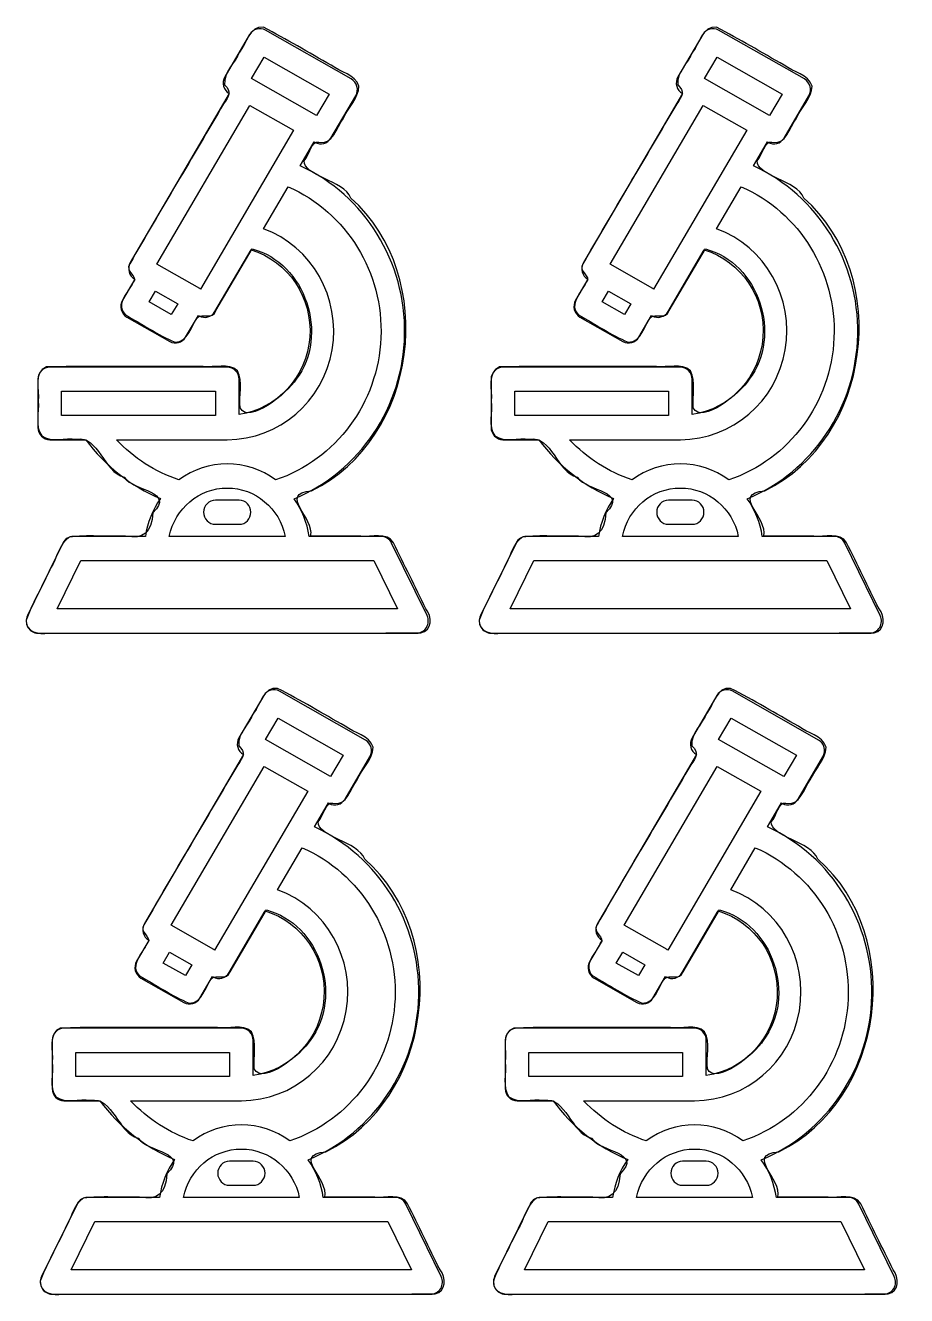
# Model space of a CAD drawing. Extents: x 9 to 547, y 9 to 398.
# Drawn here: x 278.7 to 411, y 8.6 to 199.2 of the extents above; entities that cross this region are included whole.
import ezdxf

# ---------------------------------------------------------------- set-up
doc = ezdxf.new("R2010")
doc.units = 0
doc.layers.add('Layer_1', color=7, linetype='CONTINUOUS')

msp = doc.modelspace()

# ---------------------------------------------------------------- linework, layer by layer
at = {"layer": 'Layer_1', "color": 7}
for points in [[(327.602653, 191.166568), (314.723115, 198.489393)], [(395.634138, 191.166568), (382.7546, 198.489393)], [(312.335732, 197.835596), (308.617211, 191.494303)], [(380.367216, 197.835596), (376.648695, 191.494303)], [(309.277142, 188.976603), (309.285744, 188.970934)], [(377.308627, 188.976603), (377.317229, 188.970934)], [(324.544932, 182.307576), (328.262581, 188.648868)], [(392.576417, 182.307576), (396.294066, 188.648868)], [(319.950102, 178.131442), (322.050768, 181.714444)], [(387.981587, 178.131442), (390.082252, 181.714444)], [(314.418504, 168.696356), (318.110827, 174.99436)], [(382.449989, 168.696356), (386.142311, 174.99436)], [(307.13264, 156.267431), (312.555509, 165.517006)], [(307.281626, 156.397024), (312.73261, 165.670991)], [(375.164125, 156.267431), (380.586994, 165.517006)], [(375.313111, 156.397024), (380.764095, 165.670991)], [(295.085584, 161.107085), (295.093909, 161.101415)], [(363.117069, 161.107085), (363.125393, 161.101415)], [(293.907037, 155.434642), (300.34685, 151.772351)], [(302.734233, 152.426148), (304.638473, 155.67427)], [(361.938522, 155.434642), (368.378334, 151.772351)], [(370.765718, 152.426148), (372.669958, 155.67427)], [(308.978891, 147.915193), (282.338664, 147.915193)], [(377.010376, 147.915193), (350.370149, 147.915193)], [(282.338664, 137.029239), (287.736172, 137.029239)], [(292.339129, 137.031393), (308.978817, 137.03094)], [(350.370149, 137.029239), (355.767657, 137.029239)], [(360.370614, 137.031393), (377.010301, 137.03094)], [(310.754825, 127.959307), (307.202805, 127.959307)], [(378.78631, 127.959307), (375.23429, 127.959307)], [(307.202805, 124.330665), (310.754825, 124.330665)], [(375.23429, 124.330665), (378.78631, 124.330665)], [(296.688648, 122.514615), (285.890685, 122.514615)], [(317.680219, 122.516316), (300.277414, 122.516316)], [(332.066949, 122.516316), (321.268982, 122.516316)], [(329.032782, 122.556906), (321.491251, 122.556906)], [(364.720133, 122.514615), (353.922169, 122.514615)], [(385.711703, 122.516316), (368.308899, 122.516316)], [(400.098433, 122.516316), (389.300467, 122.516316)], [(397.064267, 122.556906), (389.522736, 122.556906)], [(338.983673, 110.625867), (333.655641, 121.513522)], [(407.015158, 110.625867), (401.687126, 121.513522)], [(329.722523, 91.953969), (316.842986, 99.276795)], [(397.754008, 91.953969), (384.87447, 99.276795)], [(314.455602, 98.622997), (310.737081, 92.281704)], [(382.487087, 98.622997), (378.768566, 92.281704)], [(311.397012, 89.764005), (311.405615, 89.758335)], [(379.428497, 89.764005), (379.4371, 89.758335)], [(326.664802, 83.094977), (330.382452, 89.43627)], [(394.696287, 83.094977), (398.413936, 89.43627)], [(322.069972, 78.918844), (324.170638, 82.501845)], [(390.101457, 78.918844), (392.202123, 82.501845)], [(316.538375, 69.483757), (320.230697, 75.781762)], [(384.569859, 69.483757), (388.262182, 75.781762)], [(309.252511, 57.054832), (314.675379, 66.304408)], [(309.401497, 57.184426), (314.852481, 66.458393)], [(377.283995, 57.054832), (382.706864, 66.304408)], [(377.432982, 57.184426), (382.883966, 66.458393)], [(297.205454, 61.894486), (297.213779, 61.888816)], [(365.236939, 61.894486), (365.245264, 61.888816)], [(296.026908, 56.222044), (302.46672, 52.559752)], [(304.854104, 53.21355), (306.758343, 56.461672)], [(364.058392, 56.222044), (370.498205, 52.559752)], [(372.885588, 53.21355), (374.789828, 56.461672)], [(311.098762, 48.702595), (284.458535, 48.702595)], [(379.130247, 48.702595), (352.490019, 48.702595)], [(284.458535, 37.81664), (289.856042, 37.81664)], [(294.459, 37.818795), (311.098687, 37.818341)], [(352.490019, 37.81664), (357.887527, 37.81664)], [(362.490484, 37.818795), (379.130172, 37.818341)], [(312.874696, 28.746708), (309.322676, 28.746708)], [(380.90618, 28.746708), (377.35416, 28.746708)], [(309.322676, 25.118066), (312.874696, 25.118066)], [(377.35416, 25.118066), (380.90618, 25.118066)], [(298.808519, 23.302016), (288.010555, 23.302016)], [(319.800089, 23.303717), (302.397285, 23.303717)], [(334.186819, 23.303717), (323.388852, 23.303717)], [(331.152653, 23.344308), (323.611121, 23.344308)], [(366.840003, 23.302016), (356.04204, 23.302016)], [(387.831574, 23.303717), (370.42877, 23.303717)], [(402.218304, 23.303717), (391.420337, 23.303717)], [(399.184138, 23.344308), (391.642606, 23.344308)], [(341.103543, 11.413269), (335.775512, 22.300924)], [(409.135028, 11.413269), (403.806997, 22.300924)]]:
    msp.add_lwpolyline(points, dxfattribs=at)
for points in [[(324.273496, 188.905761), (322.38128, 185.679325), (312.60628, 191.237524), (314.498496, 194.463988)], [(392.304981, 188.905761), (390.412765, 185.679325), (380.637764, 191.237524), (382.52998, 194.463988)], [(304.968924, 159.640909), (304.869081, 159.697606), (304.862976, 159.703276), (298.414533, 163.369139), (312.390842, 187.206619), (318.945314, 183.479098)], [(373.000409, 159.640909), (372.900566, 159.697606), (372.894461, 159.703276), (366.446017, 163.369139), (380.422327, 187.206619), (386.976799, 183.479098)], [(300.570529, 155.799655), (297.236158, 157.697235), (298.198754, 159.337894), (301.533977, 157.442072)], [(368.602013, 155.799655), (365.267642, 157.697235), (366.230239, 159.337894), (369.565462, 157.442072)], [(284.114674, 144.288224), (307.202805, 144.288224), (307.202805, 140.659582), (284.114674, 140.659582)], [(352.146159, 144.288224), (375.23429, 144.288224), (375.23429, 140.659582), (352.146159, 140.659582)], [(308.978817, 129.773628)], [(377.010301, 129.773628)], [(307.202805, 124.330665)], [(375.23429, 124.330665)], [(333.942138, 121.551383)], [(401.973623, 121.551383)], [(283.436523, 111.63039), (286.988543, 118.887674), (330.969089, 118.887674), (334.521109, 111.63039)], [(351.468007, 111.63039), (355.020027, 118.887674), (399.000573, 118.887674), (402.552594, 111.63039)], [(326.393366, 89.693162), (324.50115, 86.466726), (314.72615, 92.024925), (316.618366, 95.25139)], [(394.424851, 89.693162), (392.532635, 86.466726), (382.757635, 92.024925), (384.649851, 95.25139)], [(307.088795, 60.428311), (306.988951, 60.485008), (306.982847, 60.490677), (300.534403, 64.15654), (314.510713, 87.994021), (321.065185, 84.2665)], [(375.120279, 60.428311), (375.020436, 60.485008), (375.014331, 60.490677), (368.565888, 64.15654), (382.542198, 87.994021), (389.09667, 84.2665)], [(302.690399, 56.587057), (299.356028, 58.484637), (300.318625, 60.125296), (303.653848, 58.229473)], [(370.721884, 56.587057), (367.387513, 58.484637), (368.350109, 60.125296), (371.685332, 58.229473)], [(286.234545, 45.075625), (309.322676, 45.075625), (309.322676, 41.446983), (286.234545, 41.446983)], [(354.266029, 45.075625), (377.35416, 45.075625), (377.35416, 41.446983), (354.266029, 41.446983)], [(311.098687, 30.561029)], [(379.130172, 30.561029)], [(309.322676, 25.118066)], [(377.35416, 25.118066)], [(336.062009, 22.338785)], [(404.093493, 22.338785)], [(285.556393, 12.417791), (289.108413, 19.675075), (333.088959, 19.675075), (336.640979, 12.417791)], [(353.587878, 12.417791), (357.139898, 19.675075), (401.120444, 19.675075), (404.672464, 12.417791)]]:
    msp.add_lwpolyline(points, close=True, dxfattribs=at)
for points in [[(314.411173, 198.920449), (312.287564, 199.208886), (311.866452, 196.485984), (310.809463, 195.17929)], [(314.723115, 198.489393), (313.884962, 198.964951), (312.828648, 198.675674), (312.335732, 197.835596)], [(324.577514, 193.24851), (321.177181, 195.111984), (317.865444, 197.183344), (314.411173, 198.920449)], [(382.442658, 198.920449), (380.319048, 199.208886), (379.897937, 196.485984), (378.840948, 195.17929)], [(382.7546, 198.489393), (381.916447, 198.964951), (380.860132, 198.675674), (380.367216, 197.835596)], [(392.608998, 193.24851), (389.208666, 195.111984), (385.896928, 197.183344), (382.442658, 198.920449)], [(310.809463, 195.17929), (310.133338, 193.553404), (308.403778, 192.176619), (308.580896, 190.313003)], [(378.840948, 195.17929), (378.164823, 193.553404), (376.435262, 192.176619), (376.612381, 190.313003)], [(328.751485, 190.08974), (328.206113, 191.921806), (325.922146, 192.182247), (324.577514, 193.24851)], [(396.782969, 190.08974), (396.237598, 191.921806), (393.953631, 192.182247), (392.608998, 193.24851)], [(308.617211, 191.494303), (308.370365, 191.072847), (308.301229, 190.567195), (308.425583, 190.092772)], [(328.45421, 190.050398), (328.329857, 190.524821), (328.022627, 190.927519), (327.602653, 191.166568)], [(376.648695, 191.494303), (376.40185, 191.072847), (376.332714, 190.567195), (376.457068, 190.092772)], [(396.485695, 190.050398), (396.361341, 190.524821), (396.054112, 190.927519), (395.634138, 191.166568)], [(309.285744, 188.970934), (309.285744, 188.970934), (294.425637, 163.624812), (294.425637, 163.624812)], [(308.580896, 190.313003), (309.643586, 189.299095), (309.302487, 188.569617), (308.424692, 187.449378)], [(308.425583, 190.092772), (308.549937, 189.618349), (308.857167, 189.215652), (309.277142, 188.976603)], [(326.37268, 185.208474), (327.09296, 186.850447), (328.691368, 188.237777), (328.751485, 190.08974)], [(328.262581, 188.648868), (328.509427, 189.070324), (328.578564, 189.575976), (328.45421, 190.050398)], [(377.317229, 188.970934), (377.317229, 188.970934), (362.457121, 163.624812), (362.457121, 163.624812)], [(376.612381, 190.313003), (377.675071, 189.299095), (377.333972, 188.569617), (376.456177, 187.449378)], [(376.457068, 190.092772), (376.581422, 189.618349), (376.888652, 189.215652), (377.308627, 188.976603)], [(394.404165, 185.208474), (395.124445, 186.850447), (396.722853, 188.237777), (396.782969, 190.08974)], [(396.294066, 188.648868), (396.540912, 189.070324), (396.610049, 189.575976), (396.485695, 190.050398)], [(308.424692, 187.449378), (303.746177, 179.442256), (298.98254, 171.479957), (294.3571, 163.444896)], [(376.456177, 187.449378), (371.777662, 179.442256), (367.014025, 171.479957), (362.388585, 163.444896)], [(322.711877, 181.706382), (324.842901, 181.159635), (325.375294, 183.90755), (326.37268, 185.208474)], [(390.743362, 181.706382), (392.874386, 181.159635), (393.406778, 183.90755), (394.404165, 185.208474)], [(320.505946, 178.897812), (321.296708, 179.658158), (321.609249, 181.977282), (322.711877, 181.706382)], [(322.050768, 181.714444), (322.050768, 181.714444), (322.157548, 181.653778), (322.157548, 181.653778)], [(322.157548, 181.653778), (322.995666, 181.177926), (324.05219, 181.467261), (324.544932, 182.307576)], [(388.53743, 178.897812), (389.328192, 179.658158), (389.640734, 181.977282), (390.743362, 181.706382)], [(390.082252, 181.714444), (390.082252, 181.714444), (390.189033, 181.653778), (390.189033, 181.653778)], [(390.189033, 181.653778), (391.027151, 181.177926), (392.083675, 181.467261), (392.576417, 182.307576)], [(335.614133, 152.833582), (335.817642, 163.708289), (329.655752, 173.659919), (319.950102, 178.131442)], [(327.520987, 173.30128), (326.475004, 175.94491), (320.377764, 176.637723), (320.505946, 178.897812)], [(403.645617, 152.833582), (403.849126, 163.708289), (397.687236, 173.659919), (387.981587, 178.131442)], [(395.552471, 173.30128), (394.506489, 175.94491), (388.409248, 176.637723), (388.53743, 178.897812)], [(318.110827, 174.99436), (326.913428, 171.131404), (332.460439, 162.109999), (332.04523, 152.33208)], [(386.142311, 174.99436), (394.944913, 171.131404), (400.491924, 162.109999), (400.076715, 152.33208)], [(321.649603, 129.370401), (337.575954, 137.142862), (340.827569, 161.472078), (327.520987, 173.30128)], [(389.681087, 129.370401), (405.607438, 137.142862), (408.859054, 161.472078), (395.552471, 173.30128)], [(324.722439, 150.528764), (326.063892, 158.337605), (321.717193, 166.001576), (314.418504, 168.696356)], [(392.753924, 150.528764), (394.095377, 158.337605), (389.748677, 166.001576), (382.449989, 168.696356)], [(312.555509, 165.517006), (318.140159, 163.807519), (321.809338, 158.360079), (321.376615, 152.420764)], [(312.73261, 165.670991), (320.714662, 163.57388), (324.356047, 152.729367), (319.307799, 146.089225)], [(380.586994, 165.517006), (386.171644, 163.807519), (389.840823, 158.360079), (389.4081, 152.420764)], [(380.764095, 165.670991), (388.746146, 163.57388), (392.387532, 152.729367), (387.339283, 146.089225)], [(294.3571, 163.444896), (293.522403, 162.23106), (295.72385, 161.541431), (294.840001, 160.664664)], [(294.425637, 163.624812), (294.178784, 163.203352), (294.109644, 162.697691), (294.234002, 162.223261)], [(294.234002, 162.223261), (294.358359, 161.748832), (294.665599, 161.34613), (295.085584, 161.107085)], [(362.388585, 163.444896), (361.553888, 162.23106), (363.755335, 161.541431), (362.871486, 160.664664)], [(362.457121, 163.624812), (362.210268, 163.203352), (362.141129, 162.697691), (362.265487, 162.223261)], [(362.265487, 162.223261), (362.389844, 161.748832), (362.697084, 161.34613), (363.117069, 161.107085)], [(294.840001, 160.664664), (294.161402, 159.194423), (292.086143, 157.339931), (293.692562, 155.771688)], [(295.093909, 161.101415), (295.093909, 161.101415), (293.247107, 157.952398), (293.247107, 157.952398)], [(362.871486, 160.664664), (362.192887, 159.194423), (360.117628, 157.339931), (361.724047, 155.771688)], [(363.125393, 161.101415), (363.125393, 161.101415), (361.278592, 157.952398), (361.278592, 157.952398)], [(293.247107, 157.952398), (293.000253, 157.530935), (292.931112, 157.025272), (293.055466, 156.550839)], [(293.055466, 156.550839), (293.17982, 156.076406), (293.487055, 155.673698), (293.907037, 155.434642)], [(304.562356, 155.441298), (305.091019, 155.968802), (306.791886, 155.023507), (307.281626, 156.397024)], [(361.278592, 157.952398), (361.031738, 157.530935), (360.962597, 157.025272), (361.086951, 156.550839)], [(361.086951, 156.550839), (361.211305, 156.076406), (361.51854, 155.673698), (361.938522, 155.434642)], [(372.593841, 155.441298), (373.122504, 155.968802), (374.823371, 155.023507), (375.313111, 156.397024)], [(293.692562, 155.771688), (296.151206, 154.386745), (298.557543, 152.777402), (301.137067, 151.671375)], [(301.137067, 151.671375), (303.153563, 151.610265), (303.515908, 154.160498), (304.562356, 155.441298)], [(304.638473, 155.67427), (304.638473, 155.67427), (304.745254, 155.613605), (304.745254, 155.613605)], [(304.745254, 155.613605), (305.583381, 155.137776), (306.639896, 155.427121), (307.13264, 156.267431)], [(361.724047, 155.771688), (364.182691, 154.386745), (366.589028, 152.777402), (369.168552, 151.671375)], [(369.168552, 151.671375), (371.185047, 151.610265), (371.547393, 154.160498), (372.593841, 155.441298)], [(372.669958, 155.67427), (372.669958, 155.67427), (372.776738, 155.613605), (372.776738, 155.613605)], [(372.776738, 155.613605), (373.614866, 155.137776), (374.671381, 155.427121), (375.164125, 156.267431)], [(319.015047, 128.165824), (328.880903, 132.255114), (335.410624, 141.958874), (335.614133, 152.833582)], [(387.046531, 128.165824), (396.912388, 132.255114), (403.442108, 141.958874), (403.645617, 152.833582)], [(300.34685, 151.772351), (301.184967, 151.296499), (302.241492, 151.585833), (302.734233, 152.426148)], [(321.376615, 152.420764), (320.943892, 146.481449), (316.525742, 141.648927), (310.7549, 140.802854)], [(332.04523, 152.33208), (331.630021, 142.554162), (325.339119, 134.057364), (316.242129, 130.987645)], [(368.378334, 151.772351), (369.216452, 151.296499), (370.272977, 151.585833), (370.765718, 152.426148)], [(389.4081, 152.420764), (388.975377, 146.481449), (384.557227, 141.648927), (378.786385, 140.802854)], [(400.076715, 152.33208), (399.661506, 142.554162), (393.370604, 134.057364), (384.273613, 130.987645)], [(308.978817, 137.03094), (316.739563, 137.025886), (323.380987, 142.719923), (324.722439, 150.528764)], [(377.010301, 137.03094), (384.771048, 137.025886), (391.412471, 142.719923), (392.753924, 150.528764)], [(281.831653, 147.941756), (279.799006, 147.130305), (280.818744, 144.51109), (280.573886, 142.828416)], [(281.082692, 147.383919), (280.749598, 147.043635), (280.562525, 146.582075), (280.562654, 146.100844)], [(282.338664, 147.915193), (281.867595, 147.915318), (281.415785, 147.724204), (281.082692, 147.383919)], [(305.383374, 148.022761), (297.535455, 147.968189), (289.666629, 148.131622), (281.831653, 147.941756)], [(310.503282, 147.375341), (309.132435, 148.634057), (307.056386, 147.765732), (305.383374, 148.022761)], [(310.234863, 147.383919), (309.90177, 147.724203), (309.44996, 147.915318), (308.978891, 147.915193)], [(310.7549, 146.100844), (310.755029, 146.582075), (310.567956, 147.043634), (310.234863, 147.383919)], [(310.922666, 141.791741), (310.707802, 143.627019), (311.391506, 145.705343), (310.503282, 147.375341)], [(349.863137, 147.941756), (347.830491, 147.130305), (348.850229, 144.51109), (348.605371, 142.828416)], [(349.114176, 147.383919), (348.781083, 147.043635), (348.59401, 146.582075), (348.594139, 146.100844)], [(350.370149, 147.915193), (349.89908, 147.915318), (349.44727, 147.724204), (349.114176, 147.383919)], [(373.414859, 148.022761), (365.566939, 147.968189), (357.698114, 148.131622), (349.863137, 147.941756)], [(378.534766, 147.375341), (377.163919, 148.634057), (375.087871, 147.765732), (373.414859, 148.022761)], [(378.266348, 147.383919), (377.933254, 147.724203), (377.481445, 147.915318), (377.010376, 147.915193)], [(378.786385, 146.100844), (378.786514, 146.582075), (378.599441, 147.043634), (378.266348, 147.383919)], [(378.954151, 141.791741), (378.739287, 143.627019), (379.422991, 145.705343), (378.534766, 147.375341)], [(280.562654, 146.100844), (280.562654, 146.100844), (280.562654, 138.84356), (280.562654, 138.84356)], [(310.7549, 140.802854), (310.7549, 140.802854), (310.7549, 146.100844), (310.7549, 146.100844)], [(319.307799, 146.089225), (318.064054, 144.017609), (312.132311, 139.273712), (310.922666, 141.791741)], [(348.594139, 146.100844), (348.594139, 146.100844), (348.594139, 138.84356), (348.594139, 138.84356)], [(378.786385, 140.802854), (378.786385, 140.802854), (378.786385, 146.100844), (378.786385, 146.100844)], [(387.339283, 146.089225), (386.095539, 144.017609), (380.163796, 139.273712), (378.954151, 141.791741)], [(280.573886, 142.828416), (280.808448, 141.123202), (280.032754, 139.086688), (281.11486, 137.62253)], [(348.605371, 142.828416), (348.839933, 141.123202), (348.064238, 139.086688), (349.146345, 137.62253)], [(280.562654, 138.84356), (280.562532, 138.362333), (280.749608, 137.900781), (281.082701, 137.560503)], [(281.082701, 137.560503), (281.415794, 137.220224), (281.8676, 137.029114), (282.338664, 137.029239)], [(281.11486, 137.62253), (282.611413, 136.573946), (284.623473, 137.344268), (286.334007, 137.108186)], [(286.334007, 137.108186), (289.722258, 137.620995), (290.38089, 132.194177), (293.503033, 131.389719)], [(348.594139, 138.84356), (348.594017, 138.362333), (348.781093, 137.900781), (349.114186, 137.560503)], [(349.114186, 137.560503), (349.447279, 137.220224), (349.899085, 137.029114), (350.370149, 137.029239)], [(349.146345, 137.62253), (350.642897, 136.573946), (352.654958, 137.344268), (354.365492, 137.108186)], [(354.365492, 137.108186), (357.753742, 137.620995), (358.412374, 132.194177), (361.534518, 131.389719)], [(287.736172, 137.029239), (290.627663, 133.101366), (294.505348, 130.045644), (298.958407, 128.18581)], [(301.722181, 130.993314), (298.161876, 132.199791), (294.941831, 134.271919), (292.339129, 137.031393)], [(355.767657, 137.029239), (358.659148, 133.101366), (362.536833, 130.045644), (366.989891, 128.18581)], [(369.753666, 130.993314), (366.19336, 132.199791), (362.973316, 134.271919), (360.370614, 137.031393)], [(316.242129, 130.987645), (311.915264, 134.205367), (306.051452, 134.207657), (301.722181, 130.993314)], [(384.273613, 130.987645), (379.946749, 134.205367), (374.082937, 134.207657), (369.753666, 130.993314)], [(293.503033, 131.389719), (295.058197, 129.24264), (301.192254, 129.322821), (297.804842, 126.066958)], [(300.277414, 122.516316), (301.126745, 126.736981), (304.760891, 129.768002), (308.978817, 129.773628)], [(308.978817, 129.773628), (313.196742, 129.768002), (316.830888, 126.736981), (317.680219, 122.516316)], [(361.534518, 131.389719), (363.089681, 129.24264), (369.223739, 129.322821), (365.836327, 126.066958)], [(368.308899, 122.516316), (369.15823, 126.736981), (372.792376, 129.768002), (377.010301, 129.773628)], [(377.010301, 129.773628), (381.228227, 129.768002), (384.862373, 126.736981), (385.711703, 122.516316)], [(298.958407, 128.18581), (297.757095, 126.514693), (296.977515, 124.566842), (296.688648, 122.514615)], [(307.202805, 127.959307), (306.223455, 127.957126), (305.430666, 127.145466), (305.430666, 126.144986)], [(312.526965, 126.144986), (312.526965, 127.145466), (311.734175, 127.957126), (310.754825, 127.959307)], [(321.491251, 122.556906), (322.197272, 125.270316), (316.504279, 128.907588), (321.649603, 129.370401)], [(321.268982, 122.516316), (320.981415, 124.5595), (320.207475, 126.499388), (319.015047, 128.165824)], [(366.989891, 128.18581), (365.78858, 126.514693), (365.009, 124.566842), (364.720133, 122.514615)], [(375.23429, 127.959307), (374.25494, 127.957126), (373.46215, 127.145466), (373.46215, 126.144986)], [(380.558449, 126.144986), (380.558449, 127.145466), (379.76566, 127.957126), (378.78631, 127.959307)], [(389.522736, 122.556906), (390.228757, 125.270316), (384.535763, 128.907588), (389.681087, 129.370401)], [(389.300467, 122.516316), (389.0129, 124.5595), (388.23896, 126.499388), (387.046531, 128.165824)], [(297.804842, 126.066958), (297.611372, 123.048995), (296.369682, 122.057684), (293.691896, 122.555286)], [(305.430666, 126.144986), (305.430666, 125.144505), (306.223455, 124.332845), (307.202805, 124.330665)], [(310.754825, 124.330665), (311.734175, 124.332845), (312.526965, 125.144505), (312.526965, 126.144986)], [(365.836327, 126.066958), (365.642857, 123.048995), (364.401167, 122.057684), (361.723381, 122.555286)], [(373.46215, 126.144986), (373.46215, 125.144505), (374.25494, 124.332845), (375.23429, 124.330665)], [(378.78631, 124.330665), (379.76566, 124.332845), (380.558449, 125.144505), (380.558449, 126.144986)], [(285.234415, 122.41175), (283.712847, 121.373398), (283.437682, 119.230014), (282.456222, 117.725722)], [(285.890685, 122.514615), (285.217929, 122.514776), (284.602852, 122.126536), (284.30199, 121.511821)], [(293.691896, 122.555286), (290.879732, 122.455521), (288.015306, 122.752258), (285.234415, 122.41175)], [(333.94213, 121.551469), (332.917754, 123.277232), (330.639994, 122.300644), (329.032782, 122.556906)], [(333.655641, 121.513522), (333.35478, 122.128236), (332.739704, 122.516476), (332.066949, 122.516316)], [(353.2659, 122.41175), (351.744332, 121.373398), (351.469167, 119.230014), (350.487706, 117.725722)], [(353.922169, 122.514615), (353.249413, 122.514776), (352.634337, 122.126536), (352.333475, 121.511821)], [(361.723381, 122.555286), (358.911216, 122.455521), (356.04679, 122.752258), (353.2659, 122.41175)], [(401.973615, 121.551469), (400.949239, 123.277232), (398.671478, 122.300644), (397.064267, 122.556906)], [(401.687126, 121.513522), (401.386264, 122.128236), (400.771189, 122.516476), (400.098433, 122.516316)], [(284.30199, 121.511821), (284.30199, 121.511821), (278.97396, 110.625867), (278.97396, 110.625867)], [(338.80407, 111.641365), (337.183425, 114.944695), (335.562783, 118.248053), (333.942138, 121.551383)], [(352.333475, 121.511821), (352.333475, 121.511821), (347.005445, 110.625867), (347.005445, 110.625867)], [(406.835554, 111.641365), (405.21491, 114.944695), (403.594268, 118.248053), (401.973623, 121.551383)], [(282.456222, 117.725722), (281.283252, 115.11276), (279.739172, 112.629266), (278.792394, 109.93689)], [(350.487706, 117.725722), (349.314737, 115.11276), (347.770657, 112.629266), (346.823879, 109.93689)], [(278.97396, 110.625867), (278.69902, 110.063375), (278.728616, 109.395589), (279.052187, 108.860779)], [(338.055647, 108.038683), (339.759607, 108.37038), (339.748874, 110.521865), (338.80407, 111.641365)], [(338.905445, 108.860778), (339.229017, 109.395588), (339.258613, 110.063375), (338.983673, 110.625867)], [(347.005445, 110.625867), (346.730505, 110.063375), (346.7601, 109.395589), (347.083672, 108.860779)], [(406.087132, 108.038683), (407.791092, 108.37038), (407.780358, 110.521865), (406.835554, 111.641365)], [(406.93693, 108.860778), (407.260502, 109.395588), (407.290098, 110.063375), (407.015158, 110.625867)], [(278.792394, 109.93689), (278.670971, 108.084273), (280.756987, 107.780687), (282.119682, 108.002301)], [(279.052187, 108.860779), (279.375758, 108.325969), (279.947213, 108.000318), (280.562654, 108.000019)], [(337.394977, 108.000019), (338.010418, 108.000317), (338.581874, 108.325968), (338.905445, 108.860778)], [(346.823879, 109.93689), (346.702456, 108.084273), (348.788472, 107.780687), (350.151166, 108.002301)], [(347.083672, 108.860779), (347.407243, 108.325969), (347.978698, 108.000318), (348.594139, 108.000019)], [(405.426462, 108.000019), (406.041903, 108.000317), (406.613359, 108.325968), (406.93693, 108.860778)], [(280.562654, 108.000019), (280.562654, 108.000019), (337.394977, 108.000019), (337.394977, 108.000019)], [(282.119682, 108.002301), (300.764253, 108.027882), (319.414815, 107.953698), (338.055647, 108.038683)], [(348.594139, 108.000019), (348.594139, 108.000019), (405.426462, 108.000019), (405.426462, 108.000019)], [(350.151166, 108.002301), (368.795738, 108.027882), (387.4463, 107.953698), (406.087132, 108.038683)], [(316.531044, 99.70785), (314.407434, 99.996288), (313.986323, 97.273385), (312.929334, 95.966691)], [(316.842986, 99.276795), (316.004833, 99.752352), (314.948518, 99.463075), (314.455602, 98.622997)], [(326.697384, 94.035912), (323.297051, 95.899385), (319.985314, 97.970746), (316.531044, 99.70785)], [(384.562528, 99.70785), (382.438919, 99.996288), (382.017807, 97.273385), (380.960818, 95.966691)], [(384.87447, 99.276795), (384.036317, 99.752352), (382.980003, 99.463075), (382.487087, 98.622997)], [(394.728869, 94.035912), (391.328536, 95.899385), (388.016799, 97.970746), (384.562528, 99.70785)], [(312.929334, 95.966691), (312.253208, 94.340806), (310.523648, 92.964021), (310.700766, 91.100405)], [(380.960818, 95.966691), (380.284693, 94.340806), (378.555133, 92.964021), (378.732251, 91.100405)], [(330.871355, 90.877141), (330.325983, 92.709208), (328.042017, 92.969648), (326.697384, 94.035912)], [(398.90284, 90.877141), (398.357468, 92.709208), (396.073501, 92.969648), (394.728869, 94.035912)], [(310.737081, 92.281704), (310.490236, 91.860248), (310.421099, 91.354596), (310.545453, 90.880174)], [(330.574081, 90.8378), (330.449727, 91.312223), (330.142497, 91.714921), (329.722523, 91.953969)], [(378.768566, 92.281704), (378.521721, 91.860248), (378.452584, 91.354596), (378.576938, 90.880174)], [(398.605565, 90.8378), (398.481212, 91.312223), (398.173982, 91.714921), (397.754008, 91.953969)], [(311.405615, 89.758335), (311.405615, 89.758335), (296.545507, 64.412214), (296.545507, 64.412214)], [(310.700766, 91.100405), (311.763457, 90.086497), (311.422358, 89.357018), (310.544562, 88.23678)], [(310.545453, 90.880174), (310.669807, 90.405751), (310.977038, 90.003053), (311.397012, 89.764005)], [(328.49255, 85.995876), (329.212831, 87.637849), (330.811239, 89.025179), (330.871355, 90.877141)], [(330.382452, 89.43627), (330.629297, 89.857725), (330.698434, 90.363378), (330.574081, 90.8378)], [(379.4371, 89.758335), (379.4371, 89.758335), (364.576992, 64.412214), (364.576992, 64.412214)], [(378.732251, 91.100405), (379.794941, 90.086497), (379.453843, 89.357018), (378.576047, 88.23678)], [(378.576938, 90.880174), (378.701292, 90.405751), (379.008523, 90.003053), (379.428497, 89.764005)], [(396.524035, 85.995876), (397.244316, 87.637849), (398.842724, 89.025179), (398.90284, 90.877141)], [(398.413936, 89.43627), (398.660782, 89.857725), (398.729919, 90.363378), (398.605565, 90.8378)], [(310.544562, 88.23678), (305.866048, 80.229658), (301.102411, 72.267359), (296.476971, 64.232297)], [(378.576047, 88.23678), (373.897533, 80.229658), (369.133895, 72.267359), (364.508455, 64.232297)], [(324.831748, 82.493783), (326.962771, 81.947037), (327.495164, 84.694952), (328.49255, 85.995876)], [(392.863232, 82.493783), (394.994256, 81.947037), (395.526649, 84.694952), (396.524035, 85.995876)], [(322.625816, 79.685214), (323.416578, 80.445559), (323.729119, 82.764684), (324.831748, 82.493783)], [(324.170638, 82.501845), (324.170638, 82.501845), (324.277419, 82.44118), (324.277419, 82.44118)], [(324.277419, 82.44118), (325.115536, 81.965328), (326.172061, 82.254663), (326.664802, 83.094977)], [(390.657301, 79.685214), (391.448063, 80.445559), (391.760604, 82.764684), (392.863232, 82.493783)], [(392.202123, 82.501845), (392.202123, 82.501845), (392.308903, 82.44118), (392.308903, 82.44118)], [(392.308903, 82.44118), (393.147021, 81.965328), (394.203546, 82.254663), (394.696287, 83.094977)], [(337.734003, 53.620983), (337.937512, 64.495691), (331.775622, 74.44732), (322.069972, 78.918844)], [(329.640857, 74.088681), (328.594875, 76.732312), (322.497634, 77.425124), (322.625816, 79.685214)], [(405.765488, 53.620983), (405.968997, 64.495691), (399.807107, 74.44732), (390.101457, 78.918844)], [(397.672342, 74.088681), (396.62636, 76.732312), (390.529119, 77.425124), (390.657301, 79.685214)], [(320.230697, 75.781762), (329.033299, 71.918806), (334.580309, 62.8974), (334.165101, 53.119482)], [(388.262182, 75.781762), (397.064783, 71.918806), (402.611794, 62.8974), (402.196585, 53.119482)], [(323.769473, 30.157803), (339.695824, 37.930264), (342.94744, 62.25948), (329.640857, 74.088681)], [(391.800958, 30.157803), (407.727309, 37.930264), (410.978924, 62.25948), (397.672342, 74.088681)], [(326.84231, 51.316166), (328.183762, 59.125007), (323.837063, 66.788978), (316.538375, 69.483757)], [(394.873794, 51.316166), (396.215247, 59.125007), (391.868548, 66.788978), (384.569859, 69.483757)], [(314.675379, 66.304408), (320.26003, 64.594921), (323.929208, 59.14748), (323.496485, 53.208165)], [(314.852481, 66.458393), (322.834532, 64.361281), (326.475918, 53.516769), (321.427669, 46.876626)], [(382.706864, 66.304408), (388.291514, 64.594921), (391.960693, 59.14748), (391.52797, 53.208165)], [(382.883966, 66.458393), (390.866017, 64.361281), (394.507403, 53.516769), (389.459154, 46.876626)], [(296.476971, 64.232297), (295.642274, 63.018461), (297.84372, 62.328832), (296.959872, 61.452066)], [(296.545507, 64.412214), (296.298654, 63.990754), (296.229515, 63.485093), (296.353872, 63.010663)], [(296.353872, 63.010663), (296.47823, 62.536233), (296.785469, 62.133532), (297.205454, 61.894486)], [(364.508455, 64.232297), (363.673758, 63.018461), (365.875205, 62.328832), (364.991356, 61.452066)], [(364.576992, 64.412214), (364.330139, 63.990754), (364.260999, 63.485093), (364.385357, 63.010663)], [(364.385357, 63.010663), (364.509715, 62.536233), (364.816954, 62.133532), (365.236939, 61.894486)], [(296.959872, 61.452066), (296.281272, 59.981825), (294.206014, 58.127333), (295.812433, 56.55909)], [(297.213779, 61.888816), (297.213779, 61.888816), (295.366977, 58.7398), (295.366977, 58.7398)], [(364.991356, 61.452066), (364.312757, 59.981825), (362.237498, 58.127333), (363.843917, 56.55909)], [(365.245264, 61.888816), (365.245264, 61.888816), (363.398462, 58.7398), (363.398462, 58.7398)], [(295.366977, 58.7398), (295.120124, 58.318337), (295.050983, 57.812674), (295.175337, 57.338241)], [(295.175337, 57.338241), (295.299691, 56.863807), (295.606925, 56.461099), (296.026908, 56.222044)], [(363.398462, 58.7398), (363.151608, 58.318337), (363.082467, 57.812674), (363.206821, 57.338241)], [(363.206821, 57.338241), (363.331175, 56.863807), (363.63841, 56.461099), (364.058392, 56.222044)], [(295.812433, 56.55909), (298.271077, 55.174147), (300.677414, 53.564804), (303.256937, 52.458777)], [(303.256937, 52.458777), (305.273433, 52.397667), (305.635778, 54.947899), (306.682226, 56.2287)], [(306.682226, 56.2287), (307.21089, 56.756204), (308.911756, 55.810909), (309.401497, 57.184426)], [(306.758343, 56.461672), (306.758343, 56.461672), (306.865124, 56.401007), (306.865124, 56.401007)], [(306.865124, 56.401007), (307.703252, 55.925178), (308.759766, 56.214522), (309.252511, 57.054832)], [(363.843917, 56.55909), (366.302562, 55.174147), (368.708898, 53.564804), (371.288422, 52.458777)], [(371.288422, 52.458777), (373.304918, 52.397667), (373.667263, 54.947899), (374.713711, 56.2287)], [(374.713711, 56.2287), (375.242374, 56.756204), (376.943241, 55.810909), (377.432982, 57.184426)], [(374.789828, 56.461672), (374.789828, 56.461672), (374.896609, 56.401007), (374.896609, 56.401007)], [(374.896609, 56.401007), (375.734737, 55.925178), (376.791251, 56.214522), (377.283995, 57.054832)], [(321.134917, 28.953226), (331.000774, 33.042515), (337.530494, 42.746276), (337.734003, 53.620983)], [(389.166402, 28.953226), (399.032258, 33.042515), (405.561979, 42.746276), (405.765488, 53.620983)], [(302.46672, 52.559752), (303.304838, 52.0839), (304.361362, 52.373235), (304.854104, 53.21355)], [(323.496485, 53.208165), (323.063762, 47.26885), (318.645612, 42.436329), (312.874771, 41.590256)], [(334.165101, 53.119482), (333.749892, 43.341564), (327.458989, 34.844766), (318.361999, 31.775046)], [(370.498205, 52.559752), (371.336322, 52.0839), (372.392847, 52.373235), (372.885588, 53.21355)], [(391.52797, 53.208165), (391.095247, 47.26885), (386.677097, 42.436329), (380.906255, 41.590256)], [(402.196585, 53.119482), (401.781376, 43.341564), (395.490474, 34.844766), (386.393484, 31.775046)], [(311.098687, 37.818341), (318.859433, 37.813288), (325.500857, 43.507324), (326.84231, 51.316166)], [(379.130172, 37.818341), (386.890918, 37.813288), (393.532342, 43.507324), (394.873794, 51.316166)], [(283.951523, 48.729157), (281.918877, 47.917707), (282.938615, 45.298492), (282.693757, 43.615817)], [(283.202562, 48.171321), (282.869468, 47.831036), (282.682396, 47.369477), (282.682524, 46.888245)], [(284.458535, 48.702595), (283.987466, 48.70272), (283.535656, 48.511605), (283.202562, 48.171321)], [(307.503245, 48.810163), (299.655325, 48.755591), (291.7865, 48.919023), (283.951523, 48.729157)], [(312.623152, 48.162742), (311.252305, 49.421458), (309.176257, 48.553133), (307.503245, 48.810163)], [(312.354733, 48.17132), (312.02164, 48.511604), (311.56983, 48.702719), (311.098762, 48.702595)], [(312.874771, 46.888245), (312.874899, 47.369476), (312.687827, 47.831036), (312.354733, 48.17132)], [(313.042537, 42.579142), (312.827673, 44.41442), (313.511377, 46.492744), (312.623152, 48.162742)], [(351.983008, 48.729157), (349.950362, 47.917707), (350.970099, 45.298492), (350.725241, 43.615817)], [(351.234047, 48.171321), (350.900953, 47.831036), (350.71388, 47.369477), (350.714009, 46.888245)], [(352.490019, 48.702595), (352.018951, 48.70272), (351.567141, 48.511605), (351.234047, 48.171321)], [(375.534729, 48.810163), (367.68681, 48.755591), (359.817985, 48.919023), (351.983008, 48.729157)], [(380.654637, 48.162742), (379.28379, 49.421458), (377.207741, 48.553133), (375.534729, 48.810163)], [(380.386218, 48.17132), (380.053125, 48.511604), (379.601315, 48.702719), (379.130247, 48.702595)], [(380.906255, 46.888245), (380.906384, 47.369476), (380.719312, 47.831036), (380.386218, 48.17132)], [(381.074021, 42.579142), (380.859158, 44.41442), (381.542861, 46.492744), (380.654637, 48.162742)], [(282.682524, 46.888245), (282.682524, 46.888245), (282.682524, 39.630961), (282.682524, 39.630961)], [(312.874771, 41.590256), (312.874771, 41.590256), (312.874771, 46.888245), (312.874771, 46.888245)], [(321.427669, 46.876626), (320.183924, 44.80501), (314.252181, 40.061113), (313.042537, 42.579142)], [(350.714009, 46.888245), (350.714009, 46.888245), (350.714009, 39.630961), (350.714009, 39.630961)], [(380.906255, 41.590256), (380.906255, 41.590256), (380.906255, 46.888245), (380.906255, 46.888245)], [(389.459154, 46.876626), (388.215409, 44.80501), (382.283666, 40.061113), (381.074021, 42.579142)], [(282.693757, 43.615817), (282.928319, 41.910603), (282.152624, 39.87409), (283.23473, 38.409932)], [(350.725241, 43.615817), (350.959803, 41.910603), (350.184109, 39.87409), (351.266215, 38.409932)], [(282.682524, 39.630961), (282.682403, 39.149735), (282.869479, 38.688182), (283.202572, 38.347904)], [(283.202572, 38.347904), (283.535665, 38.007626), (283.987471, 37.816515), (284.458535, 37.81664)], [(283.23473, 38.409932), (284.731283, 37.361347), (286.743344, 38.13167), (288.453878, 37.895588)], [(288.453878, 37.895588), (291.842128, 38.408397), (292.50076, 32.981579), (295.622903, 32.17712)], [(350.714009, 39.630961), (350.713888, 39.149735), (350.900964, 38.688182), (351.234057, 38.347904)], [(351.234057, 38.347904), (351.56715, 38.007626), (352.018955, 37.816515), (352.490019, 37.81664)], [(351.266215, 38.409932), (352.762768, 37.361347), (354.774828, 38.13167), (356.485362, 37.895588)], [(356.485362, 37.895588), (359.873613, 38.408397), (360.532245, 32.981579), (363.654388, 32.17712)], [(289.856042, 37.81664), (292.747534, 33.888767), (296.625218, 30.833045), (301.078277, 28.973211)], [(303.842051, 31.780716), (300.281746, 32.987193), (297.061701, 35.059321), (294.459, 37.818795)], [(357.887527, 37.81664), (360.779018, 33.888767), (364.656703, 30.833045), (369.109762, 28.973211)], [(371.873536, 31.780716), (368.313231, 32.987193), (365.093186, 35.059321), (362.490484, 37.818795)], [(318.361999, 31.775046), (314.035135, 34.992769), (308.171322, 34.995059), (303.842051, 31.780716)], [(386.393484, 31.775046), (382.066619, 34.992769), (376.202807, 34.995059), (371.873536, 31.780716)], [(295.622903, 32.17712), (297.178067, 30.030041), (303.312125, 30.110223), (299.924712, 26.854359)], [(302.397285, 23.303717), (303.246615, 27.524382), (306.880761, 30.555403), (311.098687, 30.561029)], [(311.098687, 30.561029), (315.316612, 30.555403), (318.950758, 27.524382), (319.800089, 23.303717)], [(363.654388, 32.17712), (365.209552, 30.030041), (371.343609, 30.110223), (367.956197, 26.854359)], [(370.42877, 23.303717), (371.2781, 27.524382), (374.912246, 30.555403), (379.130172, 30.561029)], [(379.130172, 30.561029), (383.348097, 30.555403), (386.982243, 27.524382), (387.831574, 23.303717)], [(301.078277, 28.973211), (299.876966, 27.302094), (299.097386, 25.354244), (298.808519, 23.302016)], [(309.322676, 28.746708), (308.343326, 28.744528), (307.550536, 27.932868), (307.550536, 26.932387)], [(314.646835, 26.932387), (314.646835, 27.932868), (313.854045, 28.744528), (312.874696, 28.746708)], [(323.611121, 23.344308), (324.317143, 26.057717), (318.624149, 29.69499), (323.769473, 30.157803)], [(323.388852, 23.303717), (323.101286, 25.346902), (322.327345, 27.28679), (321.134917, 28.953226)], [(369.109762, 28.973211), (367.90845, 27.302094), (367.12887, 25.354244), (366.840003, 23.302016)], [(377.35416, 28.746708), (376.374811, 28.744528), (375.582021, 27.932868), (375.582021, 26.932387)], [(382.67832, 26.932387), (382.67832, 27.932868), (381.88553, 28.744528), (380.90618, 28.746708)], [(391.642606, 23.344308), (392.348628, 26.057717), (386.655634, 29.69499), (391.800958, 30.157803)], [(391.420337, 23.303717), (391.13277, 25.346902), (390.35883, 27.28679), (389.166402, 28.953226)], [(299.924712, 26.854359), (299.731243, 23.836397), (298.489552, 22.845085), (295.811766, 23.342688)], [(307.550536, 26.932387), (307.550536, 25.931907), (308.343326, 25.120247), (309.322676, 25.118066)], [(312.874696, 25.118066), (313.854045, 25.120247), (314.646835, 25.931907), (314.646835, 26.932387)], [(367.956197, 26.854359), (367.762728, 23.836397), (366.521037, 22.845085), (363.843251, 23.342688)], [(375.582021, 26.932387), (375.582021, 25.931907), (376.374811, 25.120247), (377.35416, 25.118066)], [(380.90618, 25.118066), (381.88553, 25.120247), (382.67832, 25.931907), (382.67832, 26.932387)], [(287.354285, 23.199151), (285.832718, 22.1608), (285.557553, 20.017415), (284.576092, 18.513124)], [(288.010555, 23.302016), (287.337799, 23.302177), (286.722722, 22.913937), (286.42186, 22.299223)], [(295.811766, 23.342688), (292.999602, 23.242923), (290.135176, 23.53966), (287.354285, 23.199151)], [(336.062, 22.33887), (335.037624, 24.064634), (332.759864, 23.088046), (331.152653, 23.344308)], [(335.775512, 22.300924), (335.47465, 22.915638), (334.859574, 23.303878), (334.186819, 23.303717)], [(355.38577, 23.199151), (353.864202, 22.1608), (353.589037, 20.017415), (352.607577, 18.513124)], [(356.04204, 23.302016), (355.369284, 23.302177), (354.754207, 22.913937), (354.453345, 22.299223)], [(363.843251, 23.342688), (361.031087, 23.242923), (358.166661, 23.53966), (355.38577, 23.199151)], [(404.093485, 22.33887), (403.069109, 24.064634), (400.791349, 23.088046), (399.184138, 23.344308)], [(403.806997, 22.300924), (403.506135, 22.915638), (402.891059, 23.303878), (402.218304, 23.303717)], [(286.42186, 22.299223), (286.42186, 22.299223), (281.09383, 11.413269), (281.09383, 11.413269)], [(340.92394, 12.428766), (339.303295, 15.732096), (337.682653, 19.035455), (336.062009, 22.338785)], [(354.453345, 22.299223), (354.453345, 22.299223), (349.125315, 11.413269), (349.125315, 11.413269)], [(408.955425, 12.428766), (407.33478, 15.732096), (405.714138, 19.035455), (404.093493, 22.338785)], [(284.576092, 18.513124), (283.403122, 15.900162), (281.859042, 13.416667), (280.912265, 10.724291)], [(352.607577, 18.513124), (351.434607, 15.900162), (349.890527, 13.416667), (348.94375, 10.724291)], [(340.175518, 8.826084), (341.879477, 9.157782), (341.868744, 11.309267), (340.92394, 12.428766)], [(408.207002, 8.826084), (409.910962, 9.157782), (409.900229, 11.309267), (408.955425, 12.428766)], [(280.912265, 10.724291), (280.790842, 8.871675), (282.876858, 8.568088), (284.239552, 8.789703)], [(281.09383, 11.413269), (280.81889, 10.850777), (280.848486, 10.18299), (281.172057, 9.648181)], [(281.172057, 9.648181), (281.495629, 9.113371), (282.067084, 8.787719), (282.682524, 8.78742)], [(339.514848, 8.78742), (340.130288, 8.787719), (340.701744, 9.11337), (341.025316, 9.64818)], [(341.025316, 9.64818), (341.348888, 10.18299), (341.378483, 10.850776), (341.103543, 11.413269)], [(348.94375, 10.724291), (348.822326, 8.871675), (350.908342, 8.568088), (352.271037, 8.789703)], [(349.125315, 11.413269), (348.850375, 10.850777), (348.879971, 10.18299), (349.203542, 9.648181)], [(349.203542, 9.648181), (349.527113, 9.113371), (350.098569, 8.787719), (350.714009, 8.78742)], [(407.546332, 8.78742), (408.161773, 8.787719), (408.733229, 9.11337), (409.056801, 9.64818)], [(409.056801, 9.64818), (409.380372, 10.18299), (409.409968, 10.850776), (409.135028, 11.413269)], [(282.682524, 8.78742), (282.682524, 8.78742), (339.514848, 8.78742), (339.514848, 8.78742)], [(284.239552, 8.789703), (302.884124, 8.815284), (321.534685, 8.741099), (340.175518, 8.826084)], [(350.714009, 8.78742), (350.714009, 8.78742), (407.546332, 8.78742), (407.546332, 8.78742)], [(352.271037, 8.789703), (370.915608, 8.815284), (389.56617, 8.741099), (408.207002, 8.826084)]]:
    msp.add_open_spline(points, degree=3, dxfattribs=at)

doc.saveas('drawing.dxf')
